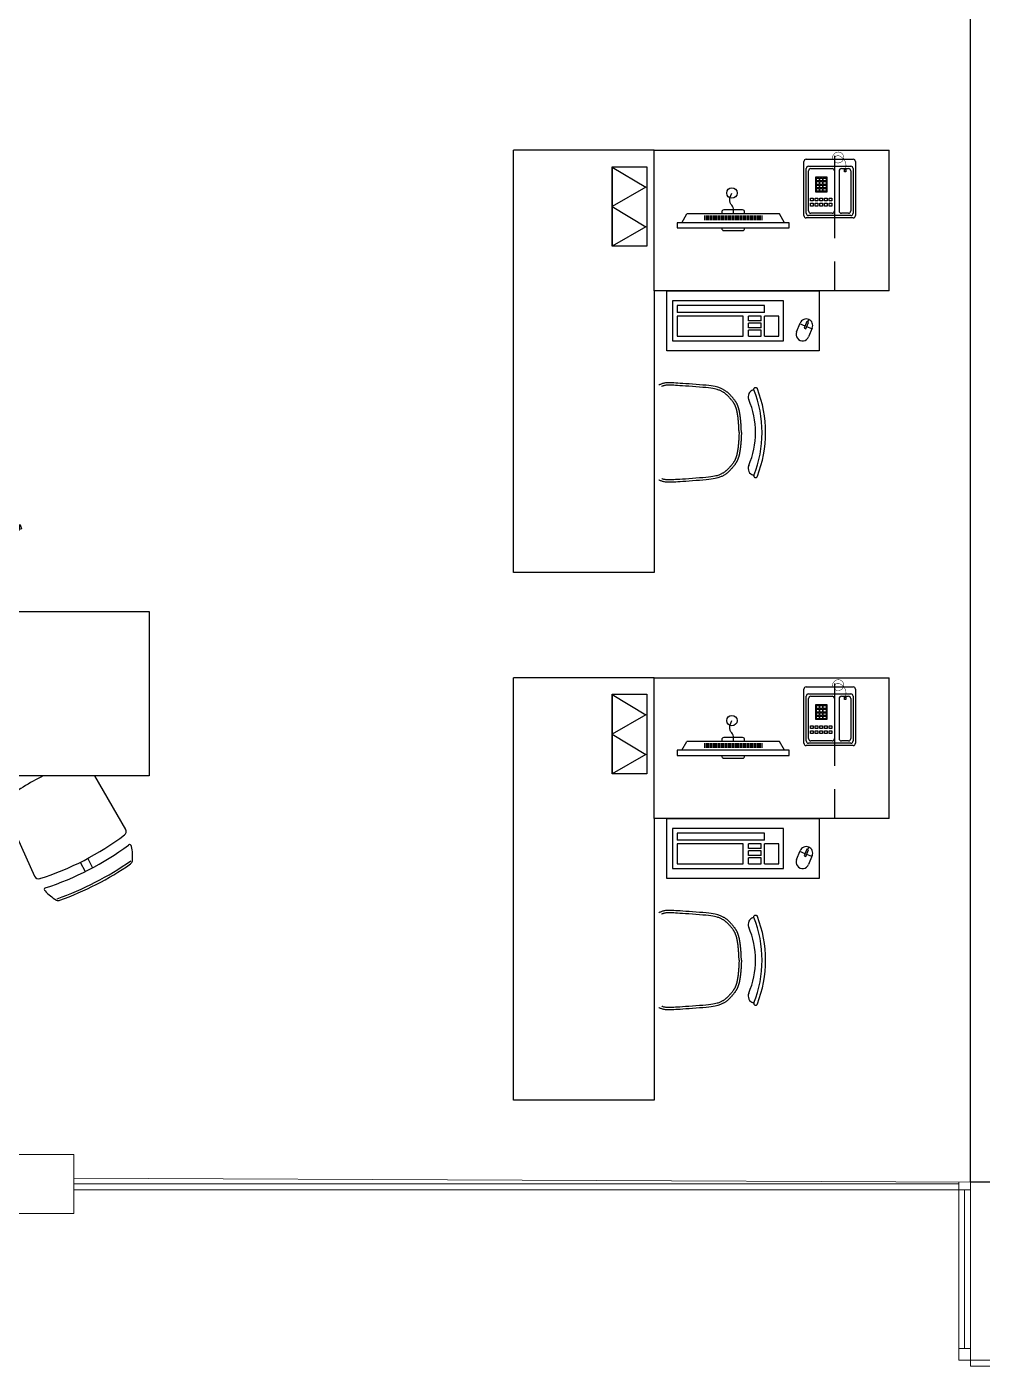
# Model space of a CAD drawing. Header units: millimetres. Extents: x 379 to 563, y 812 to 870.
# Drawn here: x 401.12 to 405.19, y 840.66 to 846.36 of the extents above; entities that cross this region are included whole.
import ezdxf

# ---------------------------------------------------------------- set-up
doc = ezdxf.new("R2010")
doc.units = ezdxf.units.MM
doc.linetypes.add('HIDDEN2', pattern=[0.1875, 0.125, -0.0625])
for name, color, linetype in [('ARREDI', 2, 'Continuous'), ('mobiliario', 140, 'Continuous'), ('pontos', 72, 'Continuous')]:
    doc.layers.add(name, color=color, linetype=linetype)

# ---------------------------------------------------------------- blocks, each defined once
blk = doc.blocks.new('tavoloufficio2')
at = {"layer": 'ARREDI'}
for p, q in [((-70, 150), (0, 150)), ((-70, 0), (-70, 150)), ((0, 150), (0, 0)), ((-70, 124.79), (-91.19, 138.63)), ((-104.36, 123.14), (-108.26, 125.4)), ((-106.17, 120.03), (-110.06, 122.29)), ((21.24, 101.28), (53.99, 104.97)), ((24.26, 105.37), (25.26, 106.87)), ((24.26, 105.37), (25.02, 104.87)), ((26.45, 106.44), (24.71, 105.47)), ((24.71, 105.47), (26.6, 101.88)), ((25.26, 106.87), (26.16, 106.28)), ((26.45, 106.44), (28.96, 102.15)), ((26.8, 105.85), (29.42, 104.1)), ((28.57, 102.82), (29.42, 104.1)), ((56.32, 103.17), (56.19, 102.72)), ((56.55, 102.78), (56.25, 102.47)), ((56.32, 103.17), (58.05, 102.69)), ((58.01, 101.42), (56.55, 102.78)), ((58.05, 102.69), (57.76, 101.65)), ((-83.75, 85.88), (-113.09, 100.91)), ((58.01, 101.42), (56.77, 100.02)), ((57.55, 100.91), (56.99, 98.88)), ((58.8, 85.21), (63.29, 85.48)), ((12.6, 78.13), (15.06, 80.08)), ((16.02, 78.87), (15.06, 80.08)), ((59.01, 81.62), (63.51, 81.89)), ((11.14, 76.98), (11.99, 77.65)), ((12.26, 75.57), (11.14, 76.98)), ((11.93, 77.98), (19.09, 79.54)), ((11.93, 77.98), (12.31, 76.02)), ((12.26, 75.57), (12.98, 76.13)), ((12.31, 76.02), (19.29, 77.23)), ((62.98, 69.85), (59.05, 71.58)), ((63.56, 71.8), (59.11, 73.98)), ((59.15, 71.54), (59.21, 70)), ((62.36, 70.13), (59.21, 70)), ((62.98, 69.85), (63.53, 71.02)), ((63.49, 70.18), (63.13, 70.16)), ((63.56, 71.98), (63.22, 71.97)), ((-82.74, 62.29), (-112.8, 48.77)), ((23.63, 61.2), (56.59, 61.43)), ((34.92, 59.54), (33.47, 59)), ((34.57, 56.05), (33.47, 59)), ((34.5, 55.37), (35.09, 61.28)), ((36.49, 55.13), (37.37, 61.29)), ((34.5, 55.37), (36.49, 55.13)), ((35.22, 54.32), (34.84, 55.33)), ((36.9, 54.94), (35.22, 54.32)), ((36.9, 54.94), (36.58, 55.8)), ((-106.86, 29.32), (-110.86, 27.26)), ((-105.21, 26.12), (-109.21, 24.06)), ((-70, 23.31), (-92.84, 9.99)), ((0, 0), (-70, 0))]:
    blk.add_line(p, q, dxfattribs=at)
for centre, radius, start, end in [((-0.77, 60.92), 132.34, 142.4822, 157.2012), ((-0.77, 60.92), 131.34, 142.1233, 157.5998), ((-0.77, 60.92), 125.34, 140.6558, 158.9788), ((-0.77, 60.92), 120.84, 140.1748, 159.5483), ((-104.3, 140.35), 1.85, 95.1963, 143.9209), ((-104.05, 117.29), 24.92, 76.7135, 90.9718), ((-98.34, 140.78), 0.753, 328.0809, 88.0853), ((-92.19, 137.02), 1.89, 55.7095, 143.3442), ((-104.05, 117.29), 24.92, 58.7586, 59.2603), ((-121.09, 111.44), 1.85, 155.8022, 204.5268), ((-100.93, 122.66), 24.92, 208.7513, 223.0096), ((-118.5, 106.06), 0.753, 211.6378, 346.4038), ((-112.19, 102.58), 1.89, 156.3789, 244.0137), ((-158.03, 152.22), 101, 319.2993, 330.6457), ((55.88, 80.12), 24.92, 94.0194, 94.5211), ((54.17, 103.08), 1.89, 9.9355, 97.5702), ((-61.71, 76.21), 120.84, 353.7314, 13.1049), ((61.35, 103.67), 0.753, 65.1943, 199.9604), ((-61.71, 76.21), 125.34, 354.2124, 12.5354), ((55.88, 80.12), 24.92, 62.3078, 76.5662), ((-100.93, 122.66), 24.92, 240.4629, 240.9645), ((119.81, 87.05), 101, 172.8559, 193.9804), ((21.57, 99.3), 2, 93.2423, 174.6517), ((-61.71, 76.21), 131.34, 355.6798, 11.1564), ((66.48, 100.61), 1.85, 9.3588, 58.0833), ((-61.71, 76.21), 132.34, 356.0388, 10.7578), ((-82.94, 87.71), 2, 239.6858, 321.0951), ((23.73, 63.19), 2, 192.1845, 273.5939), ((56.54, 63.32), 1.89, 269.266, 356.9007), ((63.75, 63.59), 0.753, 181.6374, 301.6419), ((55.51, 86.32), 24.92, 290.27, 304.5284), ((68.48, 67.24), 1.85, 308.7529, 357.4774), ((-82.02, 60.43), 2, 36.0083, 117.4177), ((-160.28, -0.21), 101, 26.6336, 37.8041), ((55.51, 86.32), 24.92, 272.3152, 272.8168), ((-111.99, 47.05), 1.89, 113.0898, 200.7245), ((1.39, 83.03), 120.84, 197.5552, 216.9286), ((-101.76, 26.43), 24.92, 116.139, 116.6406), ((-101.76, 26.43), 24.92, 134.0938, 148.3522), ((-118.47, 43.9), 0.753, 25.4612, 145.4657), ((1.39, 83.03), 125.34, 198.0362, 216.3592), ((-121.32, 38.65), 1.85, 152.5767, 201.3012), ((1.39, 83.03), 132.34, 199.8625, 214.5816), ((1.39, 83.03), 131.34, 199.5036, 214.9802), ((-106.02, 8.93), 1.85, 213.1826, 261.9071), ((-104.6, 31.95), 24.92, 266.1316, 280.39), ((-100.09, 8.2), 0.753, 269.0181, 43.7842), ((-93.76, 11.64), 1.89, 213.7593, 301.394), ((-104.6, 31.95), 24.92, 297.8432, 298.3448)]:
    blk.add_arc(centre, radius, start, end, dxfattribs=at)
blk = doc.blocks.new('TELEFOP')
for p, q in [((-0.1, 0), (0.1, 0)), ((-0.11, -0.24), (-0.11, -0.01)), ((-0.1, -0.21), (-0.1, -0.02)), ((-0.09, -0.01), (0.09, -0.01)), ((-0.09, -0.2), (-0.09, -0.03)), ((-0.08, -0.02), (-0.05, -0.02)), ((-0.04, -0.2), (-0.04, -0.03)), ((-0.02, -0.2), (-0.02, -0.03)), ((-0.01, -0.02), (0.08, -0.02)), ((0.09, -0.03), (0.09, -0.2)), ((0.1, -0.02), (0.1, -0.21)), ((0.11, -0.01), (0.11, -0.24)), ((0.0123, -0.1745), (0.0123, -0.1104)), ((0.0123, -0.1104), (0.0587, -0.1104)), ((0.0587, -0.1104), (0.0587, -0.1745)), ((0.09, -0.22), (-0.09, -0.22)), ((-0.05, -0.21), (-0.08, -0.21)), ((0.08, -0.21), (-0.01, -0.21)), ((0.0587, -0.1745), (0.0123, -0.1745)), ((0.1, -0.25), (-0.1, -0.25))]:
    blk.add_line(p, q)
for points in [[(-0.0099, -0.0507), (0.002, -0.0507), (0.002, -0.0626), (-0.0099, -0.0626)], [(0.0101, -0.0507), (0.022, -0.0507), (0.022, -0.0626), (0.0101, -0.0626)], [(0.0301, -0.0507), (0.042, -0.0507), (0.042, -0.0626), (0.0301, -0.0626)], [(0.0501, -0.0507), (0.062, -0.0507), (0.062, -0.0626), (0.0501, -0.0626)], [(0.0701, -0.0507), (0.082, -0.0507), (0.082, -0.0626), (0.0701, -0.0626)], [(-0.0099, -0.0723), (0.002, -0.0723), (0.002, -0.0842), (-0.0099, -0.0842)], [(0.0101, -0.0723), (0.022, -0.0723), (0.022, -0.0842), (0.0101, -0.0842)], [(0.0156, -0.1133), (0.0274, -0.1133), (0.0274, -0.1252), (0.0156, -0.1252)], [(0.0301, -0.0723), (0.042, -0.0723), (0.042, -0.0842), (0.0301, -0.0842)], [(0.0302, -0.1133), (0.0421, -0.1133), (0.0421, -0.1252), (0.0302, -0.1252)], [(0.0449, -0.1133), (0.0568, -0.1133), (0.0568, -0.1252), (0.0449, -0.1252)], [(0.0501, -0.0723), (0.062, -0.0723), (0.062, -0.0842), (0.0501, -0.0842)], [(0.0701, -0.0723), (0.082, -0.0723), (0.082, -0.0842), (0.0701, -0.0842)], [(0.0156, -0.128), (0.0274, -0.128), (0.0274, -0.1399), (0.0156, -0.1399)], [(0.0156, -0.1427), (0.0274, -0.1427), (0.0274, -0.1545), (0.0156, -0.1545)], [(0.0156, -0.1581), (0.0274, -0.1581), (0.0274, -0.17), (0.0156, -0.17)], [(0.0302, -0.128), (0.0421, -0.128), (0.0421, -0.1399), (0.0302, -0.1399)], [(0.0302, -0.1427), (0.0421, -0.1427), (0.0421, -0.1545), (0.0302, -0.1545)], [(0.0302, -0.1581), (0.0421, -0.1581), (0.0421, -0.17), (0.0302, -0.17)], [(0.0449, -0.128), (0.0568, -0.128), (0.0568, -0.1399), (0.0449, -0.1399)], [(0.0449, -0.1427), (0.0568, -0.1427), (0.0568, -0.1545), (0.0449, -0.1545)], [(0.0449, -0.1581), (0.0568, -0.1581), (0.0568, -0.17), (0.0449, -0.17)], [(-0.0685, -0.2056), (-0.0685, -0.1961), (-0.0626, -0.1961), (-0.0626, -0.2056)]]:
    blk.add_lwpolyline(points, close=True)
at = {"const_width": 0.00199}
blk.add_lwpolyline([(-0.0658, -0.2059, 0.40574), (-0.0446, -0.2623, 1.618522), (-0.0401, -0.2348, 1.478802), (-0.0189, -0.2719, 0.24273), (-0.0114, -0.2476, 0.24273)], format="xyb", dxfattribs=at)
for centre, start, end in [((-0.1, -0.01), 90, 180), ((0.1, -0.01), 0, 90), ((-0.09, -0.02), 90, 180), ((-0.08, -0.03), 90, 180), ((-0.05, -0.03), 360, 90), ((-0.01, -0.03), 90, 180), ((0.08, -0.03), 0, 90), ((0.09, -0.02), 0, 90), ((-0.09, -0.21), 180, 270), ((-0.08, -0.2), 180, 270), ((-0.05, -0.2), 270, 360), ((-0.01, -0.2), 180, 270), ((0.08, -0.2), 270, 0), ((0.09, -0.21), 270, 0), ((-0.1, -0.24), 180, 270), ((0.1, -0.24), 270, 0)]:
    blk.add_arc(centre, 0.01, start, end)

msp = doc.modelspace()

# ---------------------------------------------------------------- linework, layer by layer
for p, q in [((405.1435, 841.4338), (405.1435, 849.4281)), ((408.8353, 841.4339), (405.1435, 841.4338))]:
    msp.add_line(p, q)
at = {"color": 7, "lineweight": 0}
for points in [[(396.4638, 841.5515), (401.3235, 841.5515)], [(401.3235, 841.5515), (401.3235, 841.301)], [(401.3235, 841.4513), (405.1435, 841.4338)], [(401.3235, 841.4263), (405.0934, 841.4263)], [(405.0934, 841.434), (405.0934, 840.7249)], [(405.1435, 841.4338), (405.1435, 840.7249)], [(401.3235, 841.4012), (405.1435, 841.4012)], [(405.1185, 840.7249), (405.1185, 841.4012)], [(396.2133, 841.301), (401.3235, 841.301)], [(405.0934, 840.6748), (405.1435, 840.6748), (405.1435, 840.7249), (405.0934, 840.7249), (405.0934, 840.6748), (405.0934, 840.6748)], [(405.1435, 840.6497), (406.3459, 840.6497), (406.3459, 840.6748), (405.1435, 840.6748), (405.1435, 840.6497), (405.1435, 840.6497)]]:
    msp.add_lwpolyline(points, dxfattribs=at)
at = {"layer": 'mobiliario'}
for p, q in [((403.1964, 845.2314), (403.1964, 845.8314)), ((403.7964, 845.8314), (403.1964, 845.8314)), ((403.7964, 845.8314), (404.7964, 845.8314)), ((403.7964, 845.2314), (403.7964, 845.8314)), ((404.7964, 845.2314), (404.7964, 845.8314)), ((403.8936, 845.5218), (403.8936, 845.4999)), ((404.3714, 845.5218), (403.8936, 845.5218)), ((403.9143, 845.5218), (403.9351, 845.5589)), ((404.3299, 845.5589), (403.9351, 845.5589)), ((404.0119, 845.5323), (404.0119, 845.5517)), ((404.0181, 845.5323), (404.0181, 845.5517)), ((404.0244, 845.5323), (404.0244, 845.5517)), ((404.0306, 845.5323), (404.0306, 845.5517)), ((404.0369, 845.5323), (404.0369, 845.5517)), ((404.0431, 845.5323), (404.0431, 845.5517)), ((404.0494, 845.5323), (404.0494, 845.5517)), ((404.0556, 845.5323), (404.0556, 845.5517)), ((404.0619, 845.5323), (404.0619, 845.5517)), ((404.0681, 845.5323), (404.0681, 845.5517)), ((404.0744, 845.5323), (404.0744, 845.5517)), ((404.0806, 845.5323), (404.0806, 845.5517)), ((404.0869, 845.5323), (404.0869, 845.5517)), ((404.0931, 845.5323), (404.0931, 845.5517)), ((404.0994, 845.5323), (404.0994, 845.5517)), ((404.1056, 845.5323), (404.1056, 845.5517)), ((404.1119, 845.5323), (404.1119, 845.5517)), ((404.1181, 845.5323), (404.1181, 845.5517)), ((404.1244, 845.5323), (404.1244, 845.5517)), ((404.1306, 845.5323), (404.1306, 845.5517)), ((404.1369, 845.5323), (404.1369, 845.5517)), ((404.1431, 845.5323), (404.1431, 845.5517)), ((404.1494, 845.5323), (404.1494, 845.5517)), ((404.1556, 845.5323), (404.1556, 845.5517)), ((404.1619, 845.5323), (404.1619, 845.5517)), ((404.1681, 845.5323), (404.1681, 845.5517)), ((404.1744, 845.5323), (404.1744, 845.5517)), ((404.1806, 845.5323), (404.1806, 845.5517)), ((404.1869, 845.5323), (404.1869, 845.5517)), ((404.1931, 845.5323), (404.1931, 845.5517)), ((404.1994, 845.5323), (404.1994, 845.5517)), ((404.2056, 845.5323), (404.2056, 845.5517)), ((404.2119, 845.5323), (404.2119, 845.5517)), ((404.2181, 845.5323), (404.2181, 845.5517)), ((404.2244, 845.5323), (404.2244, 845.5517)), ((404.2306, 845.5323), (404.2306, 845.5517)), ((404.2369, 845.5323), (404.2369, 845.5517)), ((404.2431, 845.5323), (404.2431, 845.5517)), ((404.2494, 845.5323), (404.2494, 845.5517)), ((404.2556, 845.5323), (404.2556, 845.5517)), ((404.3507, 845.5218), (404.3299, 845.5589)), ((404.3714, 845.4999), (404.3714, 845.5218)), ((403.8936, 845.4999), (404.3714, 845.4999)), ((404.7964, 845.2314), (403.7964, 845.2314)), ((403.874, 845.1891), (403.874, 845.0181)), ((404.3469, 845.1891), (403.874, 845.1891)), ((404.2664, 845.169), (403.8941, 845.169)), ((403.8941, 845.169), (403.8941, 845.1388)), ((404.2664, 845.1388), (404.2664, 845.169)), ((404.3469, 845.0181), (404.3469, 845.1891)), ((404.2664, 845.1388), (403.8941, 845.1388)), ((403.8941, 845.1237), (403.8941, 845.0382)), ((404.1752, 845.1237), (403.8941, 845.1237)), ((404.1752, 845.0382), (404.1752, 845.1237)), ((404.1978, 845.1036), (404.1978, 845.1237)), ((404.2513, 845.1237), (404.1978, 845.1237)), ((404.2513, 845.1036), (404.2513, 845.1237)), ((404.2664, 845.0382), (404.2664, 845.1237)), ((404.3268, 845.1237), (404.2664, 845.1237)), ((404.3268, 845.0382), (404.3268, 845.1237)), ((404.4498, 845.0987), (404.4542, 845.1094)), ((404.2513, 845.1036), (404.1978, 845.1036)), ((404.1978, 845.0734), (404.1978, 845.0935)), ((404.2513, 845.0935), (404.1978, 845.0935)), ((404.2513, 845.0734), (404.1978, 845.0734)), ((404.1978, 845.0382), (404.1978, 845.0633)), ((404.2513, 845.0633), (404.1978, 845.0633)), ((404.2513, 845.0734), (404.2513, 845.0935)), ((404.2513, 845.0382), (404.2513, 845.0633)), ((404.4024, 845.0568), (404.4178, 845.0942)), ((404.4384, 845.0812), (404.4162, 845.0903)), ((404.4678, 845.0691), (404.4456, 845.0782)), ((404.4694, 845.073), (404.454, 845.0356)), ((403.874, 845.0181), (404.3469, 845.0181)), ((403.8941, 845.0382), (404.1752, 845.0382)), ((404.1978, 845.0382), (404.2513, 845.0382)), ((404.2664, 845.0382), (404.3268, 845.0382)), ((403.7964, 844.842), (403.7964, 844.4153)), ((404.2209, 844.81), (404.2183, 844.8093)), ((404.2209, 844.4453), (404.2183, 844.4461)), ((403.1964, 842.9833), (403.1964, 843.5833)), ((403.7964, 843.5833), (403.1964, 843.5833)), ((403.7964, 843.5833), (404.7964, 843.5833)), ((403.7964, 842.9833), (403.7964, 843.5833)), ((404.7964, 842.9833), (404.7964, 843.5833)), ((403.9143, 843.2738), (403.9351, 843.3109)), ((404.3299, 843.3109), (403.9351, 843.3109)), ((404.0119, 843.2843), (404.0119, 843.3037)), ((404.0181, 843.2843), (404.0181, 843.3037)), ((404.0244, 843.2843), (404.0244, 843.3037)), ((404.0306, 843.2843), (404.0306, 843.3037)), ((404.0369, 843.2843), (404.0369, 843.3037)), ((404.0431, 843.2843), (404.0431, 843.3037)), ((404.0494, 843.2843), (404.0494, 843.3037)), ((404.0556, 843.2843), (404.0556, 843.3037)), ((404.0619, 843.2843), (404.0619, 843.3037)), ((404.0681, 843.2843), (404.0681, 843.3037)), ((404.0744, 843.2843), (404.0744, 843.3037)), ((404.0806, 843.2843), (404.0806, 843.3037)), ((404.0869, 843.2843), (404.0869, 843.3037)), ((404.0931, 843.2843), (404.0931, 843.3037)), ((404.0994, 843.2843), (404.0994, 843.3037)), ((404.1056, 843.2843), (404.1056, 843.3037)), ((404.1119, 843.2843), (404.1119, 843.3037)), ((404.1181, 843.2843), (404.1181, 843.3037)), ((404.1244, 843.2843), (404.1244, 843.3037)), ((404.1306, 843.2843), (404.1306, 843.3037)), ((404.1369, 843.2843), (404.1369, 843.3037)), ((404.1431, 843.2843), (404.1431, 843.3037)), ((404.1494, 843.2843), (404.1494, 843.3037)), ((404.1556, 843.2843), (404.1556, 843.3037)), ((404.1619, 843.2843), (404.1619, 843.3037)), ((404.1681, 843.2843), (404.1681, 843.3037)), ((404.1744, 843.2843), (404.1744, 843.3037)), ((404.1806, 843.2843), (404.1806, 843.3037)), ((404.1869, 843.2843), (404.1869, 843.3037)), ((404.1931, 843.2843), (404.1931, 843.3037)), ((404.1994, 843.2843), (404.1994, 843.3037)), ((404.2056, 843.2843), (404.2056, 843.3037)), ((404.2119, 843.2843), (404.2119, 843.3037)), ((404.2181, 843.2843), (404.2181, 843.3037)), ((404.2244, 843.2843), (404.2244, 843.3037)), ((404.2306, 843.2843), (404.2306, 843.3037)), ((404.2369, 843.2843), (404.2369, 843.3037)), ((404.2431, 843.2843), (404.2431, 843.3037)), ((404.2494, 843.2843), (404.2494, 843.3037)), ((404.2556, 843.2843), (404.2556, 843.3037)), ((404.3507, 843.2738), (404.3299, 843.3109)), ((403.8936, 843.2738), (403.8936, 843.2519)), ((404.3714, 843.2738), (403.8936, 843.2738)), ((403.8936, 843.2519), (404.3714, 843.2519)), ((404.3714, 843.2519), (404.3714, 843.2738)), ((404.7964, 842.9833), (403.7964, 842.9833)), ((403.874, 842.9411), (403.874, 842.77)), ((404.3469, 842.9411), (403.874, 842.9411)), ((404.2664, 842.921), (403.8941, 842.921)), ((403.8941, 842.921), (403.8941, 842.8908)), ((404.2664, 842.8908), (403.8941, 842.8908)), ((404.2664, 842.8908), (404.2664, 842.921)), ((404.3469, 842.77), (404.3469, 842.9411)), ((403.8941, 842.8757), (403.8941, 842.7902)), ((404.1752, 842.8757), (403.8941, 842.8757)), ((404.1752, 842.7902), (404.1752, 842.8757)), ((404.1978, 842.8556), (404.1978, 842.8757)), ((404.2513, 842.8757), (404.1978, 842.8757)), ((404.2513, 842.8556), (404.1978, 842.8556)), ((404.1978, 842.8254), (404.1978, 842.8455)), ((404.2513, 842.8455), (404.1978, 842.8455)), ((404.2513, 842.8556), (404.2513, 842.8757)), ((404.2513, 842.8254), (404.2513, 842.8455)), ((404.2664, 842.7902), (404.2664, 842.8757)), ((404.3268, 842.8757), (404.2664, 842.8757)), ((404.3268, 842.7902), (404.3268, 842.8757)), ((404.4024, 842.8087), (404.4178, 842.8462)), ((404.4384, 842.8332), (404.4162, 842.8423)), ((404.4678, 842.8211), (404.4456, 842.8302)), ((404.4498, 842.8507), (404.4542, 842.8614)), ((403.8941, 842.7902), (404.1752, 842.7902)), ((404.2513, 842.8254), (404.1978, 842.8254)), ((404.1978, 842.7902), (404.1978, 842.8153)), ((404.2513, 842.8153), (404.1978, 842.8153)), ((404.1978, 842.7902), (404.2513, 842.7902)), ((404.2513, 842.7902), (404.2513, 842.8153)), ((404.2664, 842.7902), (404.3268, 842.7902)), ((404.4694, 842.825), (404.454, 842.7875)), ((403.874, 842.77), (404.3469, 842.77)), ((403.7964, 842.594), (403.7964, 842.1673)), ((404.2209, 842.562), (404.2183, 842.5613)), ((404.2209, 842.1973), (404.2183, 842.198))]:
    msp.add_line(p, q, dxfattribs=at)
at = {"layer": 'mobiliario', "linetype": 'HIDDEN2'}
for p, q in [((404.5653, 845.2314), (404.5653, 845.8314)), ((404.5653, 842.9833), (404.5653, 843.5833))]:
    msp.add_line(p, q, dxfattribs=at)
at = {"layer": 'mobiliario'}
for points in [[(404.1812, 845.5589), (404.1812, 845.5674, 0.414214), (404.1727, 845.5759), (404.0923, 845.5759, 0.414214), (404.0838, 845.5674), (404.0838, 845.5589)], [(404.0838, 845.4999), (404.0838, 845.4968, 0.414214), (404.0923, 845.4884), (404.1727, 845.4884, 0.414214), (404.1812, 845.4968), (404.1812, 845.4999)], [(404.2209, 844.81, -0.095977), (404.2206, 844.813, -0.097414), (404.2215, 844.8159, -0.099518), (404.2235, 844.8182, -0.101059), (404.2261, 844.8195, -0.101059), (404.229, 844.8197, -0.099518), (404.2318, 844.8187, -0.097414), (404.2341, 844.8167, -0.095977), (404.2354, 844.814, -0.095977)], [(404.2209, 844.4453, 0.095977), (404.2206, 844.4423, 0.097414), (404.2215, 844.4395, 0.099518), (404.2235, 844.4372, 0.101059), (404.2261, 844.4358, 0.101059), (404.229, 844.4356, 0.099518), (404.2318, 844.4366, 0.097414), (404.2341, 844.4386, 0.095977), (404.2354, 844.4413, 0.095977)], [(404.1812, 843.3109), (404.1812, 843.3194, 0.414214), (404.1727, 843.3279), (404.0923, 843.3279, 0.414214), (404.0838, 843.3194), (404.0838, 843.3109)], [(404.0838, 843.2519), (404.0838, 843.2488, 0.414214), (404.0923, 843.2403), (404.1727, 843.2403, 0.414214), (404.1812, 843.2488), (404.1812, 843.2519)], [(404.2209, 842.562, -0.095977), (404.2206, 842.565, -0.097414), (404.2215, 842.5679, -0.099518), (404.2235, 842.5701, -0.101059), (404.2261, 842.5715, -0.101059), (404.229, 842.5717, -0.099518), (404.2318, 842.5707, -0.097414), (404.2341, 842.5687, -0.095977), (404.2354, 842.566, -0.095977)], [(404.2209, 842.1973, 0.095977), (404.2206, 842.1943, 0.097414), (404.2215, 842.1914, 0.099518), (404.2235, 842.1892, 0.101059), (404.2261, 842.1878, 0.101059), (404.229, 842.1876, 0.099518), (404.2318, 842.1886, 0.097414), (404.2341, 842.1906, 0.095977), (404.2354, 842.1933, 0.095977)]]:
    msp.add_lwpolyline(points, format="xyb", dxfattribs=at)
for points in [[(403.7964, 844.4153), (403.7964, 844.0314), (403.1964, 844.0314), (403.1964, 845.2314)], [(403.7964, 845.2314), (403.7964, 844.842)], [(404.1676, 844.6282), (404.1674, 844.6317), (404.1669, 844.6421), (404.1667, 844.6457), (404.1666, 844.6489), (404.1664, 844.6517), (404.1662, 844.6557), (404.1661, 844.6582), (404.166, 844.6594), (404.166, 844.6607), (404.1659, 844.662), (404.1658, 844.6632), (404.1658, 844.6645), (404.1657, 844.6658), (404.1656, 844.6671), (404.1655, 844.6684), (404.1654, 844.6697), (404.1653, 844.671), (404.1652, 844.6723), (404.1651, 844.6736), (404.1649, 844.6749), (404.1648, 844.6762), (404.1647, 844.6774), (404.1646, 844.6787), (404.1644, 844.6799), (404.1643, 844.6812), (404.1642, 844.6824), (404.1641, 844.6837), (404.1639, 844.685), (404.1638, 844.6862), (404.1637, 844.6875), (404.1635, 844.6888), (404.1634, 844.69), (404.1632, 844.6913), (404.1631, 844.6926), (404.1629, 844.6939), (404.1627, 844.6952), (404.1626, 844.6965), (404.1624, 844.6978), (404.1622, 844.6991), (404.162, 844.7005), (404.1618, 844.7018), (404.1616, 844.7031), (404.1614, 844.7043), (404.1612, 844.7056), (404.1609, 844.7068), (404.1607, 844.7081), (404.1605, 844.7093), (404.1603, 844.7105), (404.1601, 844.7118), (404.1599, 844.713), (404.1597, 844.7143), (404.1595, 844.7156), (404.1593, 844.7169), (404.159, 844.7183), (404.1587, 844.7196), (404.1585, 844.721), (404.1582, 844.7224), (404.1579, 844.7237), (404.1575, 844.7251), (404.1572, 844.7265), (404.1568, 844.7278), (404.1564, 844.7292), (404.156, 844.7305), (404.1556, 844.7319), (404.1552, 844.7333), (404.1547, 844.7346), (404.1543, 844.7359), (404.1538, 844.7373), (404.1533, 844.7386), (404.1528, 844.74), (404.1523, 844.7413), (404.1518, 844.7426), (404.1512, 844.744), (404.1506, 844.7454), (404.15, 844.7467), (404.1494, 844.7481), (404.1488, 844.7495), (404.1481, 844.7509), (404.1473, 844.7523), (404.1466, 844.7538), (404.1457, 844.7552), (404.1448, 844.7567), (404.1439, 844.7583), (404.1428, 844.7599), (404.1416, 844.7616), (404.1403, 844.7634), (404.1389, 844.7654), (404.1373, 844.7674), (404.1356, 844.7696), (404.1338, 844.7718), (404.132, 844.774), (404.1301, 844.7763), (404.1282, 844.7785), (404.1264, 844.7807), (404.1245, 844.7827), (404.1228, 844.7846), (404.1211, 844.7864), (404.1196, 844.788), (404.118, 844.7895), (404.1165, 844.791), (404.1151, 844.7924), (404.1137, 844.7937), (404.1123, 844.795), (404.1109, 844.7963), (404.1095, 844.7976), (404.108, 844.799), (404.1063, 844.8003), (404.1046, 844.8017), (404.1028, 844.8031), (404.1009, 844.8046), (404.0988, 844.806), (404.0966, 844.8074), (404.0943, 844.8088), (404.0919, 844.8102), (404.0894, 844.8115), (404.0867, 844.8129), (404.084, 844.8142), (404.0811, 844.8155), (404.078, 844.8169), (404.0747, 844.8182), (404.0709, 844.8196), (404.0665, 844.821), (404.0613, 844.8224), (404.0551, 844.8237), (404.0478, 844.825), (404.0391, 844.8263), (404.0288, 844.8276), (404.0168, 844.8289), (404.0035, 844.8301), (403.9891, 844.8313), (403.9742, 844.8325), (403.9592, 844.8336), (403.9445, 844.8347), (403.9305, 844.8356), (403.9176, 844.8365), (403.9062, 844.8372), (403.8963, 844.8379), (403.8876, 844.8384), (403.8801, 844.8389), (403.8736, 844.8392), (403.8679, 844.8395), (403.8628, 844.8396), (403.8584, 844.8397), (403.8543, 844.8396), (403.8505, 844.8395), (403.847, 844.8392), (403.8437, 844.8388), (403.8405, 844.8383), (403.8375, 844.8377), (403.8346, 844.8369), (403.8317, 844.836), (403.8288, 844.8351), (403.8259, 844.8341), (403.823, 844.8329), (403.8201, 844.8317), (403.8172, 844.8305), (403.816, 844.8299)], [(404.1576, 844.6277), (404.1574, 844.6312), (404.1573, 844.6343), (404.1571, 844.637), (404.157, 844.6394), (404.1569, 844.6416), (404.1568, 844.6435), (404.1567, 844.6452), (404.1567, 844.6468), (404.1566, 844.6484), (404.1565, 844.6498), (404.1564, 844.6512), (404.1564, 844.6526), (404.1563, 844.6539), (404.1562, 844.6552), (404.1562, 844.6564), (404.1561, 844.6577), (404.156, 844.6589), (404.156, 844.6602), (404.1559, 844.6614), (404.1558, 844.6627), (404.1558, 844.6639), (404.1557, 844.6652), (404.1556, 844.6664), (404.1555, 844.6677), (404.1554, 844.6689), (404.1553, 844.6702), (404.1552, 844.6714), (404.1551, 844.6727), (404.155, 844.6739), (404.1549, 844.6752), (404.1547, 844.6764), (404.1546, 844.6777), (404.1545, 844.6789), (404.1544, 844.6802), (404.1542, 844.6814), (404.1541, 844.6827), (404.154, 844.6839), (404.1538, 844.6852), (404.1537, 844.6864), (404.1536, 844.6877), (404.1534, 844.6889), (404.1533, 844.6902), (404.1531, 844.6914), (404.153, 844.6927), (404.1528, 844.6939), (404.1527, 844.6952), (404.1525, 844.6964), (404.1523, 844.6977), (404.1521, 844.6989), (404.1519, 844.7002), (404.1517, 844.7014), (404.1515, 844.7027), (404.1513, 844.7039), (404.1511, 844.7052), (404.1509, 844.7064), (404.1507, 844.7077), (404.1505, 844.7089), (404.1503, 844.7102), (404.1501, 844.7114), (404.1498, 844.7127), (404.1496, 844.7139), (404.1494, 844.7152), (404.1492, 844.7164), (404.1489, 844.7177), (404.1487, 844.7189), (404.1484, 844.7202), (404.1481, 844.7214), (404.1478, 844.7227), (404.1475, 844.7239), (404.1472, 844.7252), (404.1468, 844.7264), (404.1464, 844.7277), (404.1461, 844.7289), (404.1457, 844.7302), (404.1452, 844.7314), (404.1448, 844.7327), (404.1444, 844.7339), (404.1439, 844.7352), (404.1435, 844.7364), (404.143, 844.7377), (404.1425, 844.7389), (404.142, 844.7402), (404.1414, 844.7414), (404.1409, 844.7427), (404.1403, 844.7439), (404.1397, 844.7452), (404.1391, 844.7464), (404.1385, 844.7477), (404.1378, 844.7489), (404.1371, 844.7502), (404.1363, 844.7515), (404.1355, 844.7529), (404.1345, 844.7543), (404.1334, 844.7559), (404.1322, 844.7575), (404.1309, 844.7593), (404.1294, 844.7613), (404.1278, 844.7633), (404.1261, 844.7655), (404.1243, 844.7677), (404.1225, 844.7698), (404.1206, 844.772), (404.1188, 844.7741), (404.1171, 844.776), (404.1155, 844.7778), (404.1139, 844.7795), (404.1124, 844.781), (404.111, 844.7825), (404.1096, 844.7838), (404.1082, 844.7851), (404.1069, 844.7864), (404.1055, 844.7877), (404.1042, 844.7889), (404.1028, 844.7902), (404.1014, 844.7914), (404.0999, 844.7927), (404.0984, 844.7939), (404.0968, 844.7952), (404.0951, 844.7964), (404.0933, 844.7977), (404.0913, 844.7989), (404.0893, 844.8002), (404.0871, 844.8014), (404.0848, 844.8027), (404.0823, 844.8039), (404.0797, 844.8052), (404.077, 844.8064), (404.0741, 844.8077), (404.0711, 844.8089), (404.0677, 844.8102), (404.0637, 844.8114), (404.0589, 844.8127), (404.0532, 844.8139), (404.0462, 844.8152), (404.0378, 844.8164), (404.0277, 844.8177), (404.0159, 844.8189), (404.0026, 844.8201), (403.9883, 844.8214), (403.9735, 844.8225), (403.9585, 844.8236), (403.9438, 844.8247), (403.9298, 844.8256), (403.9169, 844.8265), (403.9056, 844.8273), (403.8957, 844.8279), (403.887, 844.8285), (403.8796, 844.8289), (403.8731, 844.8292), (403.8675, 844.8295), (403.8626, 844.8296), (403.8584, 844.8297), (403.8545, 844.8296), (403.8511, 844.8295), (403.848, 844.8292), (403.8451, 844.8289), (403.8424, 844.8285), (403.8398, 844.8279), (403.8373, 844.8273), (403.8347, 844.8265), (403.8321, 844.8256), (403.8294, 844.8247), (403.8267, 844.8236), (403.8264, 844.8235)], [(404.1676, 844.6272), (404.1674, 844.6236), (404.1669, 844.6133), (404.1667, 844.6096), (404.1666, 844.6065), (404.1664, 844.6036), (404.1662, 844.5997), (404.1661, 844.5972), (404.166, 844.5959), (404.166, 844.5946), (404.1659, 844.5934), (404.1658, 844.5921), (404.1658, 844.5908), (404.1657, 844.5895), (404.1656, 844.5882), (404.1655, 844.5869), (404.1654, 844.5856), (404.1653, 844.5843), (404.1652, 844.583), (404.1651, 844.5817), (404.1649, 844.5805), (404.1648, 844.5792), (404.1647, 844.5779), (404.1646, 844.5767), (404.1644, 844.5754), (404.1643, 844.5742), (404.1642, 844.5729), (404.1641, 844.5716), (404.1639, 844.5704), (404.1638, 844.5691), (404.1637, 844.5678), (404.1635, 844.5666), (404.1634, 844.5653), (404.1632, 844.564), (404.1631, 844.5627), (404.1629, 844.5614), (404.1627, 844.5601), (404.1626, 844.5588), (404.1624, 844.5575), (404.1622, 844.5562), (404.162, 844.5549), (404.1618, 844.5536), (404.1616, 844.5523), (404.1614, 844.551), (404.1612, 844.5497), (404.1609, 844.5485), (404.1607, 844.5473), (404.1605, 844.546), (404.1603, 844.5448), (404.1601, 844.5436), (404.1599, 844.5423), (404.1597, 844.541), (404.1595, 844.5397), (404.1593, 844.5384), (404.159, 844.5371), (404.1587, 844.5357), (404.1585, 844.5343), (404.1582, 844.533), (404.1579, 844.5316), (404.1575, 844.5302), (404.1572, 844.5289), (404.1568, 844.5275), (404.1564, 844.5262), (404.156, 844.5248), (404.1556, 844.5234), (404.1552, 844.5221), (404.1547, 844.5207), (404.1543, 844.5194), (404.1538, 844.518), (404.1533, 844.5167), (404.1528, 844.5154), (404.1523, 844.514), (404.1518, 844.5127), (404.1512, 844.5113), (404.1506, 844.51), (404.15, 844.5086), (404.1494, 844.5072), (404.1488, 844.5058), (404.1481, 844.5044), (404.1473, 844.503), (404.1466, 844.5016), (404.1457, 844.5001), (404.1448, 844.4986), (404.1439, 844.497), (404.1428, 844.4954), (404.1416, 844.4937), (404.1403, 844.4919), (404.1389, 844.49), (404.1373, 844.4879), (404.1356, 844.4858), (404.1338, 844.4835), (404.132, 844.4813), (404.1301, 844.479), (404.1282, 844.4768), (404.1264, 844.4747), (404.1245, 844.4726), (404.1228, 844.4707), (404.1211, 844.469), (404.1196, 844.4673), (404.118, 844.4658), (404.1165, 844.4643), (404.1151, 844.463), (404.1137, 844.4616), (404.1123, 844.4603), (404.1109, 844.4591), (404.1095, 844.4577), (404.108, 844.4564), (404.1063, 844.455), (404.1046, 844.4536), (404.1028, 844.4522), (404.1009, 844.4508), (404.0988, 844.4493), (404.0966, 844.4479), (404.0943, 844.4465), (404.0919, 844.4452), (404.0894, 844.4438), (404.0867, 844.4425), (404.084, 844.4411), (404.0811, 844.4398), (404.078, 844.4385), (404.0747, 844.4371), (404.0709, 844.4357), (404.0665, 844.4343), (404.0613, 844.4329), (404.0551, 844.4316), (404.0478, 844.4303), (404.0391, 844.429), (404.0288, 844.4277), (404.0168, 844.4265), (404.0035, 844.4252), (403.9891, 844.424), (403.9742, 844.4228), (403.9592, 844.4217), (403.9445, 844.4207), (403.9305, 844.4197), (403.9176, 844.4189), (403.9062, 844.4181), (403.8963, 844.4174), (403.8876, 844.4169), (403.8801, 844.4165), (403.8736, 844.4161), (403.8679, 844.4159), (403.8628, 844.4157), (403.8584, 844.4157), (403.8543, 844.4157), (403.8505, 844.4159), (403.847, 844.4161), (403.8437, 844.4165), (403.8405, 844.417), (403.8375, 844.4177), (403.8346, 844.4184), (403.8317, 844.4193), (403.8288, 844.4202), (403.8259, 844.4213), (403.823, 844.4224), (403.8201, 844.4236), (403.8172, 844.4248), (403.8162, 844.4253)], [(404.1576, 844.6277), (404.1574, 844.6241), (404.1573, 844.621), (404.1571, 844.6183), (404.157, 844.6159), (404.1569, 844.6138), (404.1568, 844.6118), (404.1567, 844.6101), (404.1567, 844.6085), (404.1566, 844.607), (404.1565, 844.6055), (404.1564, 844.6041), (404.1564, 844.6028), (404.1563, 844.6015), (404.1562, 844.6002), (404.1562, 844.5989), (404.1561, 844.5977), (404.156, 844.5964), (404.156, 844.5952), (404.1559, 844.5939), (404.1558, 844.5927), (404.1558, 844.5914), (404.1557, 844.5902), (404.1556, 844.5889), (404.1555, 844.5877), (404.1554, 844.5864), (404.1553, 844.5852), (404.1552, 844.5839), (404.1551, 844.5827), (404.155, 844.5814), (404.1549, 844.5802), (404.1547, 844.5789), (404.1546, 844.5777), (404.1545, 844.5764), (404.1544, 844.5752), (404.1542, 844.5739), (404.1541, 844.5727), (404.154, 844.5714), (404.1538, 844.5702), (404.1537, 844.5689), (404.1536, 844.5677), (404.1534, 844.5664), (404.1533, 844.5652), (404.1531, 844.5639), (404.153, 844.5627), (404.1528, 844.5614), (404.1527, 844.5602), (404.1525, 844.5589), (404.1523, 844.5577), (404.1521, 844.5564), (404.1519, 844.5552), (404.1517, 844.5539), (404.1515, 844.5527), (404.1513, 844.5514), (404.1511, 844.5502), (404.1509, 844.5489), (404.1507, 844.5477), (404.1505, 844.5464), (404.1503, 844.5452), (404.1501, 844.5439), (404.1498, 844.5427), (404.1496, 844.5414), (404.1494, 844.5402), (404.1492, 844.5389), (404.1489, 844.5377), (404.1487, 844.5364), (404.1484, 844.5352), (404.1481, 844.5339), (404.1478, 844.5327), (404.1475, 844.5314), (404.1472, 844.5302), (404.1468, 844.5289), (404.1464, 844.5277), (404.1461, 844.5264), (404.1457, 844.5252), (404.1452, 844.5239), (404.1448, 844.5227), (404.1444, 844.5214), (404.1439, 844.5202), (404.1435, 844.5189), (404.143, 844.5177), (404.1425, 844.5164), (404.142, 844.5152), (404.1414, 844.5139), (404.1409, 844.5127), (404.1403, 844.5114), (404.1397, 844.5102), (404.1391, 844.5089), (404.1385, 844.5077), (404.1378, 844.5064), (404.1371, 844.5051), (404.1363, 844.5038), (404.1355, 844.5025), (404.1345, 844.501), (404.1334, 844.4995), (404.1322, 844.4978), (404.1309, 844.496), (404.1294, 844.4941), (404.1278, 844.492), (404.1261, 844.4898), (404.1243, 844.4877), (404.1225, 844.4855), (404.1206, 844.4833), (404.1188, 844.4813), (404.1171, 844.4793), (404.1155, 844.4775), (404.1139, 844.4759), (404.1124, 844.4743), (404.111, 844.4729), (404.1096, 844.4715), (404.1082, 844.4702), (404.1069, 844.4689), (404.1055, 844.4677), (404.1042, 844.4664), (404.1028, 844.4652), (404.1014, 844.4639), (404.0999, 844.4627), (404.0984, 844.4614), (404.0968, 844.4602), (404.0951, 844.4589), (404.0933, 844.4577), (404.0913, 844.4564), (404.0893, 844.4552), (404.0871, 844.4539), (404.0848, 844.4527), (404.0823, 844.4514), (404.0797, 844.4502), (404.077, 844.4489), (404.0741, 844.4477), (404.0711, 844.4464), (404.0677, 844.4452), (404.0637, 844.4439), (404.0589, 844.4427), (404.0532, 844.4414), (404.0462, 844.4402), (404.0378, 844.4389), (404.0277, 844.4377), (404.0159, 844.4364), (404.0026, 844.4352), (403.9883, 844.434), (403.9735, 844.4328), (403.9585, 844.4317), (403.9438, 844.4307), (403.9298, 844.4297), (403.9169, 844.4288), (403.9056, 844.4281), (403.8957, 844.4274), (403.887, 844.4269), (403.8796, 844.4264), (403.8731, 844.4261), (403.8675, 844.4259), (403.8626, 844.4257), (403.8584, 844.4257), (403.8545, 844.4257), (403.8511, 844.4259), (403.848, 844.4261), (403.8451, 844.4264), (403.8424, 844.4269), (403.8398, 844.4274), (403.8373, 844.4281), (403.8347, 844.4288), (403.8321, 844.4297), (403.8294, 844.4307), (403.828, 844.4312)], [(403.7964, 842.1673), (403.7964, 841.7833), (403.1964, 841.7833), (403.1964, 842.9833)], [(403.7964, 842.9833), (403.7964, 842.594)], [(404.1676, 842.3801), (404.1674, 842.3837), (404.1669, 842.3941), (404.1667, 842.3977), (404.1666, 842.4008), (404.1664, 842.4037), (404.1662, 842.4076), (404.1661, 842.4101), (404.166, 842.4114), (404.166, 842.4127), (404.1659, 842.4139), (404.1658, 842.4152), (404.1658, 842.4165), (404.1657, 842.4178), (404.1656, 842.4191), (404.1655, 842.4204), (404.1654, 842.4217), (404.1653, 842.423), (404.1652, 842.4243), (404.1651, 842.4256), (404.1649, 842.4269), (404.1648, 842.4281), (404.1647, 842.4294), (404.1646, 842.4306), (404.1644, 842.4319), (404.1643, 842.4332), (404.1642, 842.4344), (404.1641, 842.4357), (404.1639, 842.4369), (404.1638, 842.4382), (404.1637, 842.4395), (404.1635, 842.4407), (404.1634, 842.442), (404.1632, 842.4433), (404.1631, 842.4446), (404.1629, 842.4459), (404.1627, 842.4472), (404.1626, 842.4485), (404.1624, 842.4498), (404.1622, 842.4511), (404.162, 842.4524), (404.1618, 842.4537), (404.1616, 842.455), (404.1614, 842.4563), (404.1612, 842.4576), (404.1609, 842.4588), (404.1607, 842.4601), (404.1605, 842.4613), (404.1603, 842.4625), (404.1601, 842.4637), (404.1599, 842.465), (404.1597, 842.4663), (404.1595, 842.4676), (404.1593, 842.4689), (404.159, 842.4703), (404.1587, 842.4716), (404.1585, 842.473), (404.1582, 842.4743), (404.1579, 842.4757), (404.1575, 842.4771), (404.1572, 842.4784), (404.1568, 842.4798), (404.1564, 842.4812), (404.156, 842.4825), (404.1556, 842.4839), (404.1552, 842.4852), (404.1547, 842.4866), (404.1543, 842.4879), (404.1538, 842.4893), (404.1533, 842.4906), (404.1528, 842.4919), (404.1523, 842.4933), (404.1518, 842.4946), (404.1512, 842.496), (404.1506, 842.4973), (404.15, 842.4987), (404.1494, 842.5001), (404.1488, 842.5015), (404.1481, 842.5029), (404.1473, 842.5043), (404.1466, 842.5057), (404.1457, 842.5072), (404.1448, 842.5087), (404.1439, 842.5103), (404.1428, 842.5119), (404.1416, 842.5136), (404.1403, 842.5154), (404.1389, 842.5173), (404.1373, 842.5194), (404.1356, 842.5215), (404.1338, 842.5238), (404.132, 842.526), (404.1301, 842.5283), (404.1282, 842.5305), (404.1264, 842.5326), (404.1245, 842.5347), (404.1228, 842.5366), (404.1211, 842.5383), (404.1196, 842.54), (404.118, 842.5415), (404.1165, 842.543), (404.1151, 842.5444), (404.1137, 842.5457), (404.1123, 842.547), (404.1109, 842.5483), (404.1095, 842.5496), (404.108, 842.5509), (404.1063, 842.5523), (404.1046, 842.5537), (404.1028, 842.5551), (404.1009, 842.5565), (404.0988, 842.558), (404.0966, 842.5594), (404.0943, 842.5608), (404.0919, 842.5621), (404.0894, 842.5635), (404.0867, 842.5649), (404.084, 842.5662), (404.0811, 842.5675), (404.078, 842.5689), (404.0747, 842.5702), (404.0709, 842.5716), (404.0665, 842.573), (404.0613, 842.5744), (404.0551, 842.5757), (404.0478, 842.577), (404.0391, 842.5783), (404.0288, 842.5796), (404.0168, 842.5808), (404.0035, 842.5821), (403.9891, 842.5833), (403.9742, 842.5845), (403.9592, 842.5856), (403.9445, 842.5866), (403.9305, 842.5876), (403.9176, 842.5885), (403.9062, 842.5892), (403.8963, 842.5899), (403.8876, 842.5904), (403.8801, 842.5909), (403.8736, 842.5912), (403.8679, 842.5915), (403.8628, 842.5916), (403.8584, 842.5916), (403.8543, 842.5916), (403.8505, 842.5914), (403.847, 842.5912), (403.8437, 842.5908), (403.8405, 842.5903), (403.8375, 842.5896), (403.8346, 842.5889), (403.8317, 842.588), (403.8288, 842.5871), (403.8259, 842.586), (403.823, 842.5849), (403.8201, 842.5837), (403.8172, 842.5825), (403.816, 842.5819)], [(404.1576, 842.3796), (404.1574, 842.3832), (404.1573, 842.3863), (404.1571, 842.389), (404.157, 842.3914), (404.1569, 842.3936), (404.1568, 842.3955), (404.1567, 842.3972), (404.1567, 842.3988), (404.1566, 842.4003), (404.1565, 842.4018), (404.1564, 842.4032), (404.1564, 842.4045), (404.1563, 842.4059), (404.1562, 842.4071), (404.1562, 842.4084), (404.1561, 842.4096), (404.156, 842.4109), (404.156, 842.4121), (404.1559, 842.4134), (404.1558, 842.4146), (404.1558, 842.4159), (404.1557, 842.4171), (404.1556, 842.4184), (404.1555, 842.4196), (404.1554, 842.4209), (404.1553, 842.4221), (404.1552, 842.4234), (404.1551, 842.4246), (404.155, 842.4259), (404.1549, 842.4271), (404.1547, 842.4284), (404.1546, 842.4296), (404.1545, 842.4309), (404.1544, 842.4321), (404.1542, 842.4334), (404.1541, 842.4346), (404.154, 842.4359), (404.1538, 842.4371), (404.1537, 842.4384), (404.1536, 842.4396), (404.1534, 842.4409), (404.1533, 842.4421), (404.1531, 842.4434), (404.153, 842.4446), (404.1528, 842.4459), (404.1527, 842.4471), (404.1525, 842.4484), (404.1523, 842.4496), (404.1521, 842.4509), (404.1519, 842.4521), (404.1517, 842.4534), (404.1515, 842.4546), (404.1513, 842.4559), (404.1511, 842.4571), (404.1509, 842.4584), (404.1507, 842.4596), (404.1505, 842.4609), (404.1503, 842.4621), (404.1501, 842.4634), (404.1498, 842.4646), (404.1496, 842.4659), (404.1494, 842.4671), (404.1492, 842.4684), (404.1489, 842.4696), (404.1487, 842.4709), (404.1484, 842.4721), (404.1481, 842.4734), (404.1478, 842.4746), (404.1475, 842.4759), (404.1472, 842.4771), (404.1468, 842.4784), (404.1464, 842.4796), (404.1461, 842.4809), (404.1457, 842.4821), (404.1452, 842.4834), (404.1448, 842.4846), (404.1444, 842.4859), (404.1439, 842.4871), (404.1435, 842.4884), (404.143, 842.4896), (404.1425, 842.4909), (404.142, 842.4921), (404.1414, 842.4934), (404.1409, 842.4946), (404.1403, 842.4959), (404.1397, 842.4971), (404.1391, 842.4984), (404.1385, 842.4996), (404.1378, 842.5009), (404.1371, 842.5022), (404.1363, 842.5035), (404.1355, 842.5049), (404.1345, 842.5063), (404.1334, 842.5079), (404.1322, 842.5095), (404.1309, 842.5113), (404.1294, 842.5133), (404.1278, 842.5153), (404.1261, 842.5175), (404.1243, 842.5196), (404.1225, 842.5218), (404.1206, 842.524), (404.1188, 842.526), (404.1171, 842.528), (404.1155, 842.5298), (404.1139, 842.5314), (404.1124, 842.533), (404.111, 842.5344), (404.1096, 842.5358), (404.1082, 842.5371), (404.1069, 842.5384), (404.1055, 842.5396), (404.1042, 842.5409), (404.1028, 842.5421), (404.1014, 842.5434), (404.0999, 842.5446), (404.0984, 842.5459), (404.0968, 842.5471), (404.0951, 842.5484), (404.0933, 842.5496), (404.0913, 842.5509), (404.0893, 842.5521), (404.0871, 842.5534), (404.0848, 842.5546), (404.0823, 842.5559), (404.0797, 842.5571), (404.077, 842.5584), (404.0741, 842.5596), (404.0711, 842.5609), (404.0677, 842.5621), (404.0637, 842.5634), (404.0589, 842.5646), (404.0532, 842.5659), (404.0462, 842.5671), (404.0378, 842.5684), (404.0277, 842.5696), (404.0159, 842.5709), (404.0026, 842.5721), (403.9883, 842.5733), (403.9735, 842.5745), (403.9585, 842.5756), (403.9438, 842.5767), (403.9298, 842.5776), (403.9169, 842.5785), (403.9056, 842.5792), (403.8957, 842.5799), (403.887, 842.5804), (403.8796, 842.5809), (403.8731, 842.5812), (403.8675, 842.5815), (403.8626, 842.5816), (403.8584, 842.5816), (403.8545, 842.5816), (403.8511, 842.5815), (403.848, 842.5812), (403.8451, 842.5809), (403.8424, 842.5804), (403.8398, 842.5799), (403.8373, 842.5792), (403.8347, 842.5785), (403.8321, 842.5776), (403.8294, 842.5767), (403.8267, 842.5756), (403.8264, 842.5755)], [(404.1676, 842.3791), (404.1674, 842.3756), (404.1669, 842.3652), (404.1667, 842.3616), (404.1666, 842.3585), (404.1664, 842.3556), (404.1662, 842.3517), (404.1661, 842.3491), (404.166, 842.3479), (404.166, 842.3466), (404.1659, 842.3454), (404.1658, 842.3441), (404.1658, 842.3428), (404.1657, 842.3415), (404.1656, 842.3402), (404.1655, 842.3389), (404.1654, 842.3376), (404.1653, 842.3363), (404.1652, 842.335), (404.1651, 842.3337), (404.1649, 842.3324), (404.1648, 842.3312), (404.1647, 842.3299), (404.1646, 842.3287), (404.1644, 842.3274), (404.1643, 842.3261), (404.1642, 842.3249), (404.1641, 842.3236), (404.1639, 842.3224), (404.1638, 842.3211), (404.1637, 842.3198), (404.1635, 842.3186), (404.1634, 842.3173), (404.1632, 842.316), (404.1631, 842.3147), (404.1629, 842.3134), (404.1627, 842.3121), (404.1626, 842.3108), (404.1624, 842.3095), (404.1622, 842.3082), (404.162, 842.3069), (404.1618, 842.3055), (404.1616, 842.3043), (404.1614, 842.303), (404.1612, 842.3017), (404.1609, 842.3005), (404.1607, 842.2992), (404.1605, 842.298), (404.1603, 842.2968), (404.1601, 842.2955), (404.1599, 842.2943), (404.1597, 842.293), (404.1595, 842.2917), (404.1593, 842.2904), (404.159, 842.289), (404.1587, 842.2877), (404.1585, 842.2863), (404.1582, 842.285), (404.1579, 842.2836), (404.1575, 842.2822), (404.1572, 842.2809), (404.1568, 842.2795), (404.1564, 842.2781), (404.156, 842.2768), (404.1556, 842.2754), (404.1552, 842.2741), (404.1547, 842.2727), (404.1543, 842.2714), (404.1538, 842.27), (404.1533, 842.2687), (404.1528, 842.2673), (404.1523, 842.266), (404.1518, 842.2647), (404.1512, 842.2633), (404.1506, 842.262), (404.15, 842.2606), (404.1494, 842.2592), (404.1488, 842.2578), (404.1481, 842.2564), (404.1473, 842.255), (404.1466, 842.2536), (404.1457, 842.2521), (404.1448, 842.2506), (404.1439, 842.249), (404.1428, 842.2474), (404.1416, 842.2457), (404.1403, 842.2439), (404.1389, 842.242), (404.1373, 842.2399), (404.1356, 842.2377), (404.1338, 842.2355), (404.132, 842.2333), (404.1301, 842.231), (404.1282, 842.2288), (404.1264, 842.2267), (404.1245, 842.2246), (404.1228, 842.2227), (404.1211, 842.221), (404.1196, 842.2193), (404.118, 842.2178), (404.1165, 842.2163), (404.1151, 842.2149), (404.1137, 842.2136), (404.1123, 842.2123), (404.1109, 842.211), (404.1095, 842.2097), (404.108, 842.2084), (404.1063, 842.207), (404.1046, 842.2056), (404.1028, 842.2042), (404.1009, 842.2027), (404.0988, 842.2013), (404.0966, 842.1999), (404.0943, 842.1985), (404.0919, 842.1971), (404.0894, 842.1958), (404.0867, 842.1944), (404.084, 842.1931), (404.0811, 842.1918), (404.078, 842.1904), (404.0747, 842.1891), (404.0709, 842.1877), (404.0665, 842.1863), (404.0613, 842.1849), (404.0551, 842.1836), (404.0478, 842.1823), (404.0391, 842.181), (404.0288, 842.1797), (404.0168, 842.1784), (404.0035, 842.1772), (403.9891, 842.176), (403.9742, 842.1748), (403.9592, 842.1737), (403.9445, 842.1727), (403.9305, 842.1717), (403.9176, 842.1708), (403.9062, 842.1701), (403.8963, 842.1694), (403.8876, 842.1689), (403.8801, 842.1684), (403.8736, 842.1681), (403.8679, 842.1678), (403.8628, 842.1677), (403.8584, 842.1676), (403.8543, 842.1677), (403.8505, 842.1679), (403.847, 842.1681), (403.8437, 842.1685), (403.8405, 842.169), (403.8375, 842.1697), (403.8346, 842.1704), (403.8317, 842.1713), (403.8288, 842.1722), (403.8259, 842.1733), (403.823, 842.1744), (403.8201, 842.1756), (403.8172, 842.1768), (403.8162, 842.1773)], [(404.1576, 842.3796), (404.1574, 842.3761), (404.1573, 842.373), (404.1571, 842.3703), (404.157, 842.3679), (404.1569, 842.3657), (404.1568, 842.3638), (404.1567, 842.3621), (404.1567, 842.3605), (404.1566, 842.359), (404.1565, 842.3575), (404.1564, 842.3561), (404.1564, 842.3548), (404.1563, 842.3534), (404.1562, 842.3522), (404.1562, 842.3509), (404.1561, 842.3496), (404.156, 842.3484), (404.156, 842.3471), (404.1559, 842.3459), (404.1558, 842.3446), (404.1558, 842.3434), (404.1557, 842.3421), (404.1556, 842.3409), (404.1555, 842.3396), (404.1554, 842.3384), (404.1553, 842.3371), (404.1552, 842.3359), (404.1551, 842.3346), (404.155, 842.3334), (404.1549, 842.3321), (404.1547, 842.3309), (404.1546, 842.3296), (404.1545, 842.3284), (404.1544, 842.3271), (404.1542, 842.3259), (404.1541, 842.3246), (404.154, 842.3234), (404.1538, 842.3221), (404.1537, 842.3209), (404.1536, 842.3196), (404.1534, 842.3184), (404.1533, 842.3171), (404.1531, 842.3159), (404.153, 842.3146), (404.1528, 842.3134), (404.1527, 842.3121), (404.1525, 842.3109), (404.1523, 842.3096), (404.1521, 842.3084), (404.1519, 842.3071), (404.1517, 842.3059), (404.1515, 842.3046), (404.1513, 842.3034), (404.1511, 842.3021), (404.1509, 842.3009), (404.1507, 842.2996), (404.1505, 842.2984), (404.1503, 842.2971), (404.1501, 842.2959), (404.1498, 842.2946), (404.1496, 842.2934), (404.1494, 842.2921), (404.1492, 842.2909), (404.1489, 842.2896), (404.1487, 842.2884), (404.1484, 842.2871), (404.1481, 842.2859), (404.1478, 842.2846), (404.1475, 842.2834), (404.1472, 842.2821), (404.1468, 842.2809), (404.1464, 842.2796), (404.1461, 842.2784), (404.1457, 842.2771), (404.1452, 842.2759), (404.1448, 842.2746), (404.1444, 842.2734), (404.1439, 842.2721), (404.1435, 842.2709), (404.143, 842.2696), (404.1425, 842.2684), (404.142, 842.2671), (404.1414, 842.2659), (404.1409, 842.2646), (404.1403, 842.2634), (404.1397, 842.2621), (404.1391, 842.2609), (404.1385, 842.2596), (404.1378, 842.2584), (404.1371, 842.2571), (404.1363, 842.2558), (404.1355, 842.2544), (404.1345, 842.253), (404.1334, 842.2514), (404.1322, 842.2498), (404.1309, 842.248), (404.1294, 842.246), (404.1278, 842.244), (404.1261, 842.2418), (404.1243, 842.2396), (404.1225, 842.2375), (404.1206, 842.2353), (404.1188, 842.2333), (404.1171, 842.2313), (404.1155, 842.2295), (404.1139, 842.2279), (404.1124, 842.2263), (404.111, 842.2249), (404.1096, 842.2235), (404.1082, 842.2222), (404.1069, 842.2209), (404.1055, 842.2196), (404.1042, 842.2184), (404.1028, 842.2171), (404.1014, 842.2159), (404.0999, 842.2146), (404.0984, 842.2134), (404.0968, 842.2121), (404.0951, 842.2109), (404.0933, 842.2096), (404.0913, 842.2084), (404.0893, 842.2071), (404.0871, 842.2059), (404.0848, 842.2046), (404.0823, 842.2034), (404.0797, 842.2021), (404.077, 842.2009), (404.0741, 842.1996), (404.0711, 842.1984), (404.0677, 842.1971), (404.0637, 842.1959), (404.0589, 842.1946), (404.0532, 842.1934), (404.0462, 842.1921), (404.0378, 842.1909), (404.0277, 842.1896), (404.0159, 842.1884), (404.0026, 842.1872), (403.9883, 842.186), (403.9735, 842.1848), (403.9585, 842.1837), (403.9438, 842.1826), (403.9298, 842.1817), (403.9169, 842.1808), (403.9056, 842.1801), (403.8957, 842.1794), (403.887, 842.1789), (403.8796, 842.1784), (403.8731, 842.1781), (403.8675, 842.1778), (403.8626, 842.1777), (403.8584, 842.1776), (403.8545, 842.1777), (403.8511, 842.1778), (403.848, 842.1781), (403.8451, 842.1784), (403.8424, 842.1789), (403.8398, 842.1794), (403.8373, 842.1801), (403.8347, 842.1808), (403.8321, 842.1817), (403.8294, 842.1826), (403.828, 842.1832)]]:
    msp.add_lwpolyline(points, dxfattribs=at)
for points in [[(403.8493, 844.9764), (403.8493, 845.2314), (404.4993, 845.2314), (404.4993, 844.9764)], [(404.442, 845.0695), (404.4534, 845.0972), (404.4462, 845.1002), (404.4348, 845.0725)], [(403.8493, 842.7283), (403.8493, 842.9833), (404.4993, 842.9833), (404.4993, 842.7283)], [(404.442, 842.8215), (404.4534, 842.8492), (404.4462, 842.8521), (404.4348, 842.8244)]]:
    msp.add_lwpolyline(points, close=True, dxfattribs=at)
for centre in [(404.1271, 845.6482), (404.1271, 843.4002)]:
    msp.add_circle(centre, 0.0222, dxfattribs=at)
for centre, radius, start, end in [((404.4436, 845.0836), 0.0279, 337.646, 157.646), ((404.4282, 845.0462), 0.0279, 157.646, 337.646), ((404.2263, 844.7804), 0.03, 105.5, 203.1761), ((403.8696, 844.6277), 0.358, 336.8239, 23.1761), ((403.7595, 844.6277), 0.4961, 338.4354, 21.5402), ((403.7595, 844.6277), 0.5111, 338.614, 21.386), ((404.2263, 844.475), 0.03, 156.8239, 254.5), ((404.4436, 842.8356), 0.0279, 337.646, 157.646), ((404.4282, 842.7981), 0.0279, 157.646, 337.646), ((404.2263, 842.5323), 0.03, 105.5, 203.1761), ((403.7595, 842.3796), 0.4961, 338.4354, 21.5402), ((403.7595, 842.3796), 0.5111, 338.614, 21.386), ((403.8696, 842.3796), 0.358, 336.8239, 23.1761), ((404.2263, 842.2269), 0.03, 156.8239, 254.5)]:
    msp.add_arc(centre, radius, start, end, dxfattribs=at)
for points in [[(404.1325, 845.5589), (404.1325, 845.5867), (404.1197, 845.6061), (404.1271, 845.6482)], [(404.1325, 843.3109), (404.1325, 843.3387), (404.1197, 843.3581), (404.1271, 843.4002)]]:
    msp.add_spline(points, degree=3, dxfattribs=at)
at = {"layer": 'pontos'}
for p, q in [((403.6164, 845.759), (403.6164, 845.5908)), ((403.6164, 845.759), (403.7601, 845.6725)), ((403.7601, 845.6725), (403.6164, 845.5908)), ((403.6164, 845.5903), (403.6164, 845.4221)), ((403.6164, 845.5903), (403.7601, 845.5038)), ((403.7601, 845.5038), (403.6164, 845.4221)), ((403.6164, 843.511), (403.6164, 843.3428)), ((403.6164, 843.511), (403.7601, 843.4245)), ((403.7601, 843.4245), (403.6164, 843.3428)), ((403.6164, 843.3423), (403.6164, 843.1741)), ((403.6164, 843.3423), (403.7601, 843.2558)), ((403.7601, 843.2558), (403.6164, 843.1741))]:
    msp.add_line(p, q, dxfattribs=at)
for points in [[(403.765, 845.7604), (403.765, 845.4221), (403.6164, 845.4221), (403.6164, 845.7604)], [(403.765, 843.5124), (403.765, 843.1741), (403.6164, 843.1741), (403.6164, 843.5124)]]:
    msp.add_lwpolyline(points, close=True, dxfattribs=at)

# ---------------------------------------------------------------- block references
at = {"layer": 'mobiliario', "rotation": 180}
for p in [(404.5435, 845.5421), (404.5435, 843.2941)]:
    msp.add_blockref('TELEFOP', p, dxfattribs=at)
at = {"layer": 'mobiliario', "xscale": 0.01, "yscale": 0.01, "zscale": 0.01, "rotation": 90.00000107518453}
msp.add_blockref('tavoloufficio2', (401.6443, 843.8655), dxfattribs=at)

doc.saveas('drawing.dxf')
